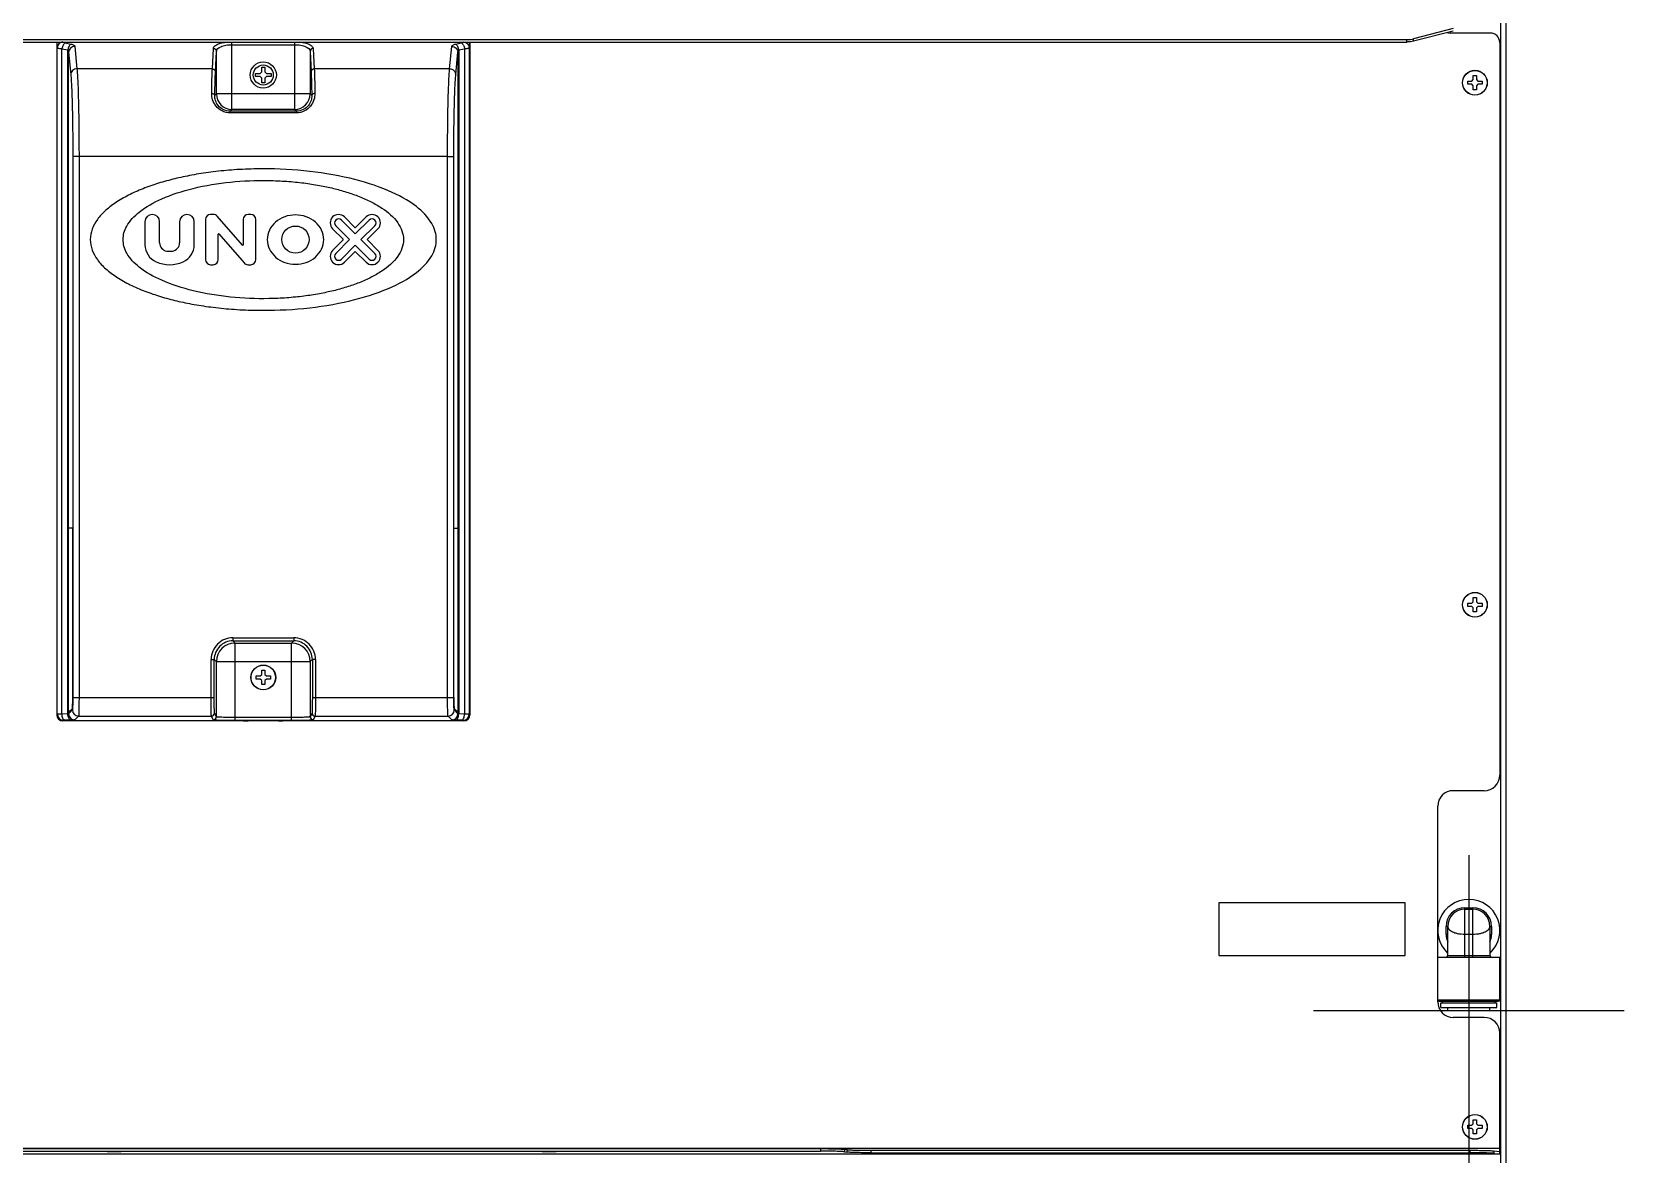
# Model space of a CAD drawing. Header units: millimetres. Extents: x -1686 to 4120, y -1850 to 2563.
# Drawn here: x 3607 to 4120, y 299 to 660 of the extents above; entities that cross this region are included whole.
import ezdxf

# ---------------------------------------------------------------- set-up
doc = ezdxf.new("R2010")
doc.units = ezdxf.units.MM
doc.header["$LTSCALE"] = 65.395
doc.layers.get('0').update_dxf_attribs({"linetype": 'CONTINUOUS'})
doc.layers.add('ASSI', color=7, linetype='CONTINUOUS')
doc.layers.add('GEOM', color=7, linetype='CONTINUOUS')

msp = doc.modelspace()

# ---------------------------------------------------------------- linework, layer by layer
at = {"linetype": 'Continuous'}
for p, q in [((3678.98, 645.63), (3678.98, 646.63)), ((3678.98, 646.63), (3680.48, 646.63)), ((3680.48, 646.63), (3680.98, 647.13)), ((3680.98, 647.13), (3680.98, 648.63)), ((3680.98, 648.63), (3681.98, 648.63)), ((3681.98, 648.63), (3681.98, 647.13)), ((3681.98, 647.13), (3682.48, 646.63)), ((3682.48, 646.63), (3683.98, 646.63)), ((3683.98, 646.63), (3683.98, 645.63)), ((4070.98, 645.93), (4071.98, 645.93)), ((4070.98, 644.63), (4070.98, 645.93)), ((4071.98, 645.93), (4071.98, 644.63)), ((3680.48, 645.63), (3678.98, 645.63)), ((3680.98, 645.13), (3680.48, 645.63)), ((3680.98, 643.63), (3680.98, 645.13)), ((3681.98, 643.63), (3680.98, 643.63)), ((3682.48, 645.63), (3681.98, 645.13)), ((3681.98, 645.13), (3681.98, 643.63)), ((3683.98, 645.63), (3682.48, 645.63)), ((4069.18, 644.13), (4070.48, 644.13)), ((4069.18, 643.13), (4069.18, 644.13)), ((4070.48, 643.13), (4069.18, 643.13)), ((4070.48, 644.13), (4070.98, 644.63)), ((4070.98, 642.63), (4070.48, 643.13)), ((4070.98, 641.33), (4070.98, 642.63)), ((4071.98, 641.33), (4070.98, 641.33)), ((4071.98, 644.63), (4072.48, 644.13)), ((4072.48, 643.13), (4071.98, 642.63)), ((4071.98, 642.63), (4071.98, 641.33)), ((4072.48, 644.13), (4073.78, 644.13)), ((4073.78, 643.13), (4072.48, 643.13)), ((4073.78, 644.13), (4073.78, 643.13)), ((4070.98, 477.83), (4071.98, 477.83)), ((4070.98, 476.53), (4070.98, 477.83)), ((4071.98, 477.83), (4071.98, 476.53)), ((4069.18, 476.03), (4070.48, 476.03)), ((4069.18, 475.03), (4069.18, 476.03)), ((4070.48, 475.03), (4069.18, 475.03)), ((4070.48, 476.03), (4070.98, 476.53)), ((4070.98, 474.53), (4070.48, 475.03)), ((4070.98, 473.23), (4070.98, 474.53)), ((4071.98, 473.23), (4070.98, 473.23)), ((4071.98, 476.53), (4072.48, 476.03)), ((4072.48, 475.03), (4071.98, 474.53)), ((4071.98, 474.53), (4071.98, 473.23)), ((4072.48, 476.03), (4073.78, 476.03)), ((4073.78, 475.03), (4072.48, 475.03)), ((4073.78, 476.03), (4073.78, 475.03)), ((3679.18, 451.63), (3679.18, 452.63)), ((3679.18, 452.63), (3680.48, 452.63)), ((3680.48, 451.63), (3679.18, 451.63)), ((3680.48, 452.63), (3680.98, 453.13)), ((3680.98, 451.13), (3680.48, 451.63)), ((3680.98, 453.13), (3680.98, 454.43)), ((3680.98, 454.43), (3681.98, 454.43)), ((3680.98, 449.83), (3680.98, 451.13)), ((3681.98, 454.43), (3681.98, 453.13)), ((3681.98, 453.13), (3682.48, 452.63)), ((3682.48, 451.63), (3681.98, 451.13)), ((3681.98, 451.13), (3681.98, 449.83)), ((3682.48, 452.63), (3683.78, 452.63)), ((3683.78, 451.63), (3682.48, 451.63)), ((3683.78, 452.63), (3683.78, 451.63)), ((3681.98, 449.83), (3680.98, 449.83)), ((4068.23, 377.98), (4070.83, 377.98)), ((4068.23, 362.03), (4068.23, 377.98)), ((4068.23, 377.48), (4070.83, 377.48)), ((4070.83, 362.03), (4070.83, 377.98)), ((4062.73, 371.98), (4062.23, 371.98)), ((4062.23, 369.38), (4062.23, 371.98)), ((4062.73, 369.38), (4062.23, 369.38)), ((4062.73, 362.53), (4062.73, 371.98)), ((4068.23, 369.48), (4070.83, 369.48)), ((4076.33, 371.98), (4076.83, 371.98)), ((4076.33, 371.98), (4076.33, 362.53)), ((4076.33, 369.38), (4076.83, 369.38)), ((4076.83, 371.98), (4076.83, 369.38)), ((4076.33, 362.53), (4062.73, 362.53)), ((4059.53, 348.38), (4079.53, 348.38)), ((4060.03, 347.88), (4079.03, 347.88)), ((4060.53, 347.38), (4078.53, 347.38)), ((4060.53, 345.88), (4060.53, 347.38)), ((4060.53, 345.88), (4078.53, 345.88)), ((4061.03, 347.38), (4061.03, 347.88)), ((4078.03, 347.38), (4078.03, 347.88)), ((4078.53, 345.88), (4078.53, 347.38)), ((4069.18, 307.93), (4070.48, 307.93)), ((4069.18, 306.93), (4069.18, 307.93)), ((4070.48, 307.93), (4070.98, 308.43)), ((4070.98, 309.73), (4071.98, 309.73)), ((4070.98, 308.43), (4070.98, 309.73)), ((4071.98, 309.73), (4071.98, 308.43)), ((4071.98, 308.43), (4072.48, 307.93)), ((4072.48, 307.93), (4073.78, 307.93)), ((4073.78, 307.93), (4073.78, 306.93)), ((4070.48, 306.93), (4069.18, 306.93)), ((4070.98, 306.43), (4070.48, 306.93)), ((4070.98, 305.13), (4070.98, 306.43)), ((4071.98, 305.13), (4070.98, 305.13)), ((4072.48, 306.93), (4071.98, 306.43)), ((4071.98, 306.43), (4071.98, 305.13)), ((4073.78, 306.93), (4072.48, 306.93))]:
    msp.add_line(p, q, dxfattribs=at)
at = {"color": 4}
for p, q in [((4069.53, 394.88), (4069.53, 294.88)), ((4019.53, 344.88), (4119.53, 344.88))]:
    msp.add_line(p, q, dxfattribs=at)
at = {"linetype": 'Continuous'}
for centre, radius, start, end in [((4068.23, 371.98), 6, 90, 180), ((4068.23, 371.98), 5.5, 90, 180), ((4070.83, 371.98), 6, 0, 90), ((4070.83, 371.98), 5.5, 0, 90), ((4068.23, 369.38), 6, 180, 203.4005), ((4070.83, 369.38), 6, 336.5994, 360), ((4062.23, 362.53), 0.5, 270, 360), ((4076.83, 362.53), 0.5, 180, 270), ((4060.03, 348.38), 0.5, 180, 270), ((4079.03, 348.38), 0.5, 270, 360)]:
    msp.add_arc(centre, radius, start, end, dxfattribs=at)
for points, knots in [([(4062.73, 371.98), (4062.73, 371.82), (4062.81, 371.48), (4063.12, 371.02), (4063.61, 370.59), (4064.28, 370.22), (4065.1, 369.9), (4066.06, 369.66), (4067.12, 369.51), (4067.86, 369.48), (4068.23, 369.48)], [0, 0, 0, 0, 0.073434, 0.156046, 0.254494, 0.371503, 0.507534, 0.660628, 0.826751, 1, 1, 1, 1]), ([(4070.83, 369.48), (4071.21, 369.48), (4071.94, 369.51), (4073, 369.66), (4073.96, 369.9), (4074.78, 370.22), (4075.45, 370.59), (4075.94, 371.02), (4076.26, 371.48), (4076.33, 371.82), (4076.33, 371.98)], [0, 0, 0, 0, 0.173249, 0.339372, 0.492466, 0.628497, 0.745506, 0.843954, 0.926567, 1, 1, 1, 1])]:
    msp.add_open_spline(points, degree=3, knots=knots, dxfattribs=at)
at = {"layer": 'ASSI', "linetype": 'Continuous'}
for p, q in [((4059.53, 362.03), (4079.53, 362.03)), ((4059.53, 348.38), (4059.53, 362.03)), ((4079.53, 348.38), (4079.53, 362.03)), ((4062.73, 344.88), (4062.73, 345.88)), ((4062.73, 344.88), (4076.33, 344.88)), ((4076.33, 344.88), (4076.33, 345.88))]:
    msp.add_line(p, q, dxfattribs=at)
for centre, radius in [((3681.48, 646.13), 4.2), ((3681.48, 646.13), 3.23), ((4071.48, 643.63), 4), ((4071.48, 643.63), 3.95), ((4071.48, 475.53), 4), ((4071.48, 475.53), 3.95), ((3681.48, 452.13), 4), ((3681.48, 452.13), 3.95), ((4071.48, 307.43), 4), ((4071.48, 307.43), 3.95)]:
    msp.add_circle(centre, radius, dxfattribs=at)
msp.add_arc((4069.53, 370.68), 10, 313.011, 226.989, dxfattribs=at)
for points in [[(3631.23, 299.49), (3631.23, 299.49), (3631.25, 299.5), (3631.28, 299.5), (3631.34, 299.51), (3631.41, 299.52), (3631.5, 299.52), (3631.62, 299.53), (3631.75, 299.54), (3631.95, 299.55), (3632.25, 299.55), (3632.63, 299.56), (3633.05, 299.56), (3633.48, 299.57), (3633.91, 299.56), (3634.33, 299.56), (3634.71, 299.55), (3635.01, 299.55), (3635.21, 299.54), (3635.35, 299.53), (3635.46, 299.52), (3635.55, 299.52), (3635.63, 299.51), (3635.68, 299.5), (3635.71, 299.5), (3635.73, 299.49), (3635.73, 299.49)], [(3635.73, 299.49), (3635.73, 299.48), (3635.71, 299.48), (3635.68, 299.47), (3635.63, 299.46), (3635.55, 299.46), (3635.46, 299.45), (3635.35, 299.44), (3635.21, 299.44), (3635.01, 299.43), (3634.71, 299.42), (3634.33, 299.41), (3633.91, 299.41), (3633.48, 299.41), (3633.05, 299.41), (3632.63, 299.41), (3632.25, 299.42), (3631.95, 299.43), (3631.75, 299.44), (3631.62, 299.44), (3631.5, 299.45), (3631.41, 299.46), (3631.34, 299.46), (3631.28, 299.47), (3631.25, 299.48), (3631.23, 299.48), (3631.23, 299.49)], [(3771.23, 299.49), (3771.23, 299.49), (3771.25, 299.5), (3771.28, 299.5), (3771.34, 299.51), (3771.41, 299.52), (3771.5, 299.52), (3771.62, 299.53), (3771.75, 299.54), (3771.95, 299.55), (3772.25, 299.55), (3772.63, 299.56), (3773.05, 299.56), (3773.48, 299.57), (3773.91, 299.56), (3774.33, 299.56), (3774.71, 299.55), (3775.01, 299.55), (3775.21, 299.54), (3775.35, 299.53), (3775.46, 299.52), (3775.55, 299.52), (3775.63, 299.51), (3775.68, 299.5), (3775.71, 299.5), (3775.73, 299.49), (3775.73, 299.49)], [(3775.73, 299.49), (3775.73, 299.48), (3775.71, 299.48), (3775.68, 299.47), (3775.63, 299.46), (3775.55, 299.46), (3775.46, 299.45), (3775.35, 299.44), (3775.21, 299.44), (3775.01, 299.43), (3774.71, 299.42), (3774.33, 299.41), (3773.91, 299.41), (3773.48, 299.41), (3773.05, 299.41), (3772.63, 299.41), (3772.25, 299.42), (3771.95, 299.43), (3771.75, 299.44), (3771.62, 299.44), (3771.5, 299.45), (3771.41, 299.46), (3771.34, 299.46), (3771.28, 299.47), (3771.25, 299.48), (3771.23, 299.48), (3771.23, 299.49)]]:
    msp.add_open_spline(points, degree=3, knots=[0, 0, 0, 0, 0.002947, 0.010326, 0.022336, 0.038907, 0.059895, 0.085106, 0.114301, 0.147202, 0.222828, 0.309089, 0.402677, 0.5, 0.597323, 0.690911, 0.777172, 0.852798, 0.885699, 0.914894, 0.940105, 0.961093, 0.977664, 0.989674, 0.997053, 1, 1, 1, 1], dxfattribs=at)
at = {"layer": 'GEOM', "linetype": 'Continuous'}
for p, q in [((4079.68, 672.93), (4079.68, -126.57)), ((4081.48, 663.67), (4081.48, -126.57)), ((3253.33, 657.52), (4049.63, 657.52)), ((3253.33, 656.75), (4049.63, 656.75)), ((3614.98, 656.75), (3614.98, 440.13)), ((3615.01, 656.75), (3615.18, 654.9)), ((3617.68, 656.48), (3619.57, 656.08)), ((3671.39, 635.05), (3671.39, 656.75)), ((3691.57, 656.75), (3691.57, 635.05)), ((3743.39, 656.08), (3745.28, 656.48)), ((3747.78, 654.9), (3747.95, 656.75)), ((3747.98, 656.75), (3747.98, 440.13)), ((4049.63, 656.75), (4049.63, 657.52)), ((4064.5, 661.05), (4051.76, 657.75)), ((4064.5, 660.27), (4051.76, 656.98)), ((4051.76, 656.98), (4051.76, 657.75)), ((4076.48, 659.63), (4063.51, 659.63)), ((4079.48, 656.63), (4079.48, 420.68)), ((3615.18, 440.33), (3615.18, 654.9)), ((3616.68, 440.36), (3616.68, 654.6)), ((3616.68, 654.6), (3618.57, 654.2)), ((3618.57, 440.4), (3618.57, 654.2)), ((3618.82, 653.45), (3619.52, 646.24)), ((3618.82, 500.2), (3618.82, 653.45)), ((3620.82, 655.33), (3621.51, 648.12)), ((3665.08, 648.12), (3665.4, 654.68)), ((3666.08, 647.18), (3666.39, 653.74)), ((3666.39, 640.04), (3666.39, 653.74)), ((3671.39, 655.88), (3691.57, 655.88)), ((3696.57, 653.74), (3696.88, 647.18)), ((3696.57, 653.74), (3696.57, 640.04)), ((3697.57, 654.68), (3697.88, 648.12)), ((3741.45, 648.12), (3742.14, 655.33)), ((3743.45, 646.24), (3744.14, 653.45)), ((3744.14, 653.45), (3744.14, 500.2)), ((3744.39, 654.2), (3746.28, 654.6)), ((3744.39, 654.2), (3744.39, 440.4)), ((3746.28, 654.6), (3746.28, 440.36)), ((3747.78, 654.9), (3747.78, 440.33)), ((3665.08, 648.12), (3621.51, 648.12)), ((3741.45, 648.12), (3697.88, 648.12)), ((3665.88, 639.53), (3666.39, 640.04)), ((3696.57, 640.04), (3666.39, 640.04)), ((3697.08, 639.53), (3696.57, 640.04)), ((3670.8, 634.46), (3671.39, 635.05)), ((3670.8, 633.92), (3670.8, 634.46)), ((3692.16, 634.46), (3670.8, 634.46)), ((3692.16, 633.92), (3670.8, 633.92)), ((3691.57, 635.05), (3671.39, 635.05)), ((3692.16, 634.46), (3691.57, 635.05)), ((3692.16, 633.92), (3692.16, 634.46)), ((3620.16, 619.93), (3620.16, 445.67)), ((3622.16, 619.93), (3620.16, 619.93)), ((3622.16, 619.93), (3622.16, 445.67)), ((3740.8, 619.93), (3622.16, 619.93)), ((3740.8, 445.67), (3740.8, 619.93)), ((3740.8, 619.93), (3742.8, 619.93)), ((3742.8, 445.67), (3742.8, 619.93)), ((3665.46, 601.21), (3664.52, 601.21)), ((3674.78, 591.32), (3666.67, 600.65)), ((3677.44, 601.21), (3676.64, 601.21)), ((3711, 597.03), (3707.61, 600.42)), ((3714.57, 600.42), (3711.19, 597.03)), ((3643.39, 598.85), (3643.39, 591.51)), ((3648.1, 592.09), (3648.1, 598.85)), ((3654.56, 598.85), (3654.56, 592.09)), ((3659.27, 591.51), (3659.27, 598.85)), ((3662.91, 599.59), (3662.91, 586.67)), ((3666.94, 586.67), (3666.94, 594.85)), ((3667.18, 594.94), (3675.29, 585.61)), ((3675.02, 599.59), (3675.02, 591.41)), ((3679.06, 586.67), (3679.06, 599.59)), ((3703.8, 596.61), (3707.19, 593.23)), ((3709.27, 593.13), (3704.8, 597.61)), ((3706.62, 599.42), (3711.09, 594.95)), ((3711.09, 594.95), (3715.57, 599.42)), ((3717.39, 597.61), (3712.91, 593.13)), ((3714.99, 593.23), (3718.38, 596.61)), ((3707.19, 593.04), (3703.8, 589.65)), ((3704.8, 588.66), (3709.27, 593.13)), ((3711.09, 591.31), (3706.62, 586.84)), ((3715.57, 586.84), (3711.09, 591.31)), ((3712.91, 593.13), (3717.39, 588.66)), ((3718.38, 589.65), (3714.99, 593.04)), ((3664.52, 585.05), (3665.33, 585.05)), ((3676.51, 585.05), (3677.44, 585.05)), ((3707.61, 585.84), (3711, 589.23)), ((3711.19, 589.23), (3714.57, 585.84)), ((3618.82, 440.98), (3618.82, 500.2)), ((3620.14, 500.2), (3618.82, 500.2)), ((3620.14, 445.67), (3620.14, 500.2)), ((3742.82, 445.67), (3742.82, 500.2)), ((3742.82, 500.2), (3744.14, 500.2)), ((3744.14, 500.2), (3744.14, 440.98)), ((3671.69, 464.92), (3671.69, 463.92)), ((3671.69, 464.92), (3691.27, 464.92)), ((3671.69, 463.92), (3691.27, 463.92)), ((3671.69, 463.92), (3672.38, 463.23)), ((3672.38, 438.24), (3672.38, 463.23)), ((3672.38, 463.23), (3690.58, 463.23)), ((3691.27, 463.92), (3690.58, 463.23)), ((3690.58, 438.24), (3690.58, 463.23)), ((3691.27, 464.92), (3691.27, 463.92)), ((3664.7, 445.67), (3664.7, 457.92)), ((3664.7, 457.92), (3665.69, 457.92)), ((3665.69, 445.67), (3665.69, 457.92)), ((3665.69, 457.92), (3666.38, 457.23)), ((3666.38, 439.48), (3666.38, 457.23)), ((3666.38, 457.23), (3696.58, 457.23)), ((3697.27, 457.92), (3696.58, 457.23)), ((3696.58, 457.23), (3696.58, 439.48)), ((3697.27, 457.92), (3697.27, 445.67)), ((3698.27, 457.92), (3697.27, 457.92)), ((3698.27, 457.92), (3698.27, 445.67)), ((3618.82, 440.98), (3620.02, 442.17)), ((3620.02, 441.67), (3618.82, 440.47)), ((3618.82, 440.47), (3618.82, 440.98)), ((3620.16, 445.67), (3665.69, 445.67)), ((3697.27, 445.67), (3742.8, 445.67)), ((3744.14, 440.98), (3742.94, 442.17)), ((3744.14, 440.47), (3742.94, 441.67)), ((3744.14, 440.98), (3744.14, 440.47)), ((3615.18, 440.33), (3614.98, 440.13)), ((3618.57, 440.4), (3616.68, 440.36)), ((3617.18, 438.33), (3616.98, 438.13)), ((3675.15, 438.13), (3616.98, 438.13)), ((3619.57, 438.4), (3617.68, 438.36)), ((3622.02, 439.67), (3620.82, 438.47)), ((3622.02, 439.67), (3664.78, 439.67)), ((3665.38, 438.48), (3664.78, 439.67)), ((3666.38, 439.48), (3665.78, 440.67)), ((3690.58, 439.24), (3672.38, 439.24)), ((3690.58, 438.24), (3672.38, 438.24)), ((3684.98, 438.2), (3677.98, 438.2)), ((3745.98, 438.13), (3687.81, 438.13)), ((3697.18, 440.67), (3696.58, 439.48)), ((3698.18, 439.67), (3697.58, 438.48)), ((3698.18, 439.67), (3740.94, 439.67)), ((3742.14, 438.47), (3740.94, 439.67)), ((3745.28, 438.36), (3743.39, 438.4)), ((3746.28, 440.36), (3744.39, 440.4)), ((3745.98, 438.13), (3745.78, 438.33)), ((3747.98, 440.13), (3747.78, 440.33)), ((4074.48, 415.68), (4064.53, 415.68)), ((4059.53, 362.03), (4059.53, 410.68)), ((4049.01, 379.57), (3989.01, 379.57)), ((3989.01, 379.57), (3989.01, 362.57)), ((4049.01, 362.57), (4049.01, 379.57)), ((3989.01, 362.57), (4049.01, 362.57)), ((4059.53, 347.68), (4059.53, 348.38)), ((4074.48, 342.68), (4064.53, 342.68)), ((4079.48, 298.64), (4079.48, 337.68)), ((4079.48, 300.43), (3223.48, 300.43)), ((4079.48, 298.64), (3223.48, 298.64)), ((3233.32, 300.42), (3860.8, 300.42)), ((3233.32, 299.62), (3860.8, 299.62)), ((3860.8, 300.42), (3860.8, 299.62)), ((3868.53, 300.21), (3869.41, 300.1)), ((3868.53, 300.21), (3868.53, 299.41)), ((3868.53, 299.41), (3869.41, 299.3)), ((3869.41, 299.3), (3869.41, 300.1)), ((3877.14, 299.89), (4069.86, 299.89)), ((3877.14, 299.09), (3877.14, 299.89)), ((3877.14, 299.09), (4069.86, 299.09)), ((4069.86, 299.89), (4069.86, 299.09)), ((4077.59, 299.68), (4079.48, 299.44)), ((4077.59, 299.68), (4077.59, 298.88)), ((4077.59, 298.88), (4079.48, 298.64))]:
    msp.add_line(p, q, dxfattribs=at)
msp.add_circle((3691.84, 593.13), 4.37, dxfattribs=at)
for centre, radius, start, end in [((4063.51, 662.63), 3, 252.0604, 270), ((4076.48, 656.63), 3, 0, 90), ((3671.4, 640.05), 5, 180.021, 269.979), ((3691.57, 640.05), 5, 270.021, 359.979), ((3645.74, 598.85), 2.36, 0, 180), ((3656.92, 598.85), 2.36, 0, 180), ((3664.52, 599.59), 1.62, 90, 180), ((3665.46, 599.59), 1.62, 41, 90), ((3676.64, 599.59), 1.62, 90, 180), ((3677.44, 599.59), 1.62, 0, 90), ((3705.71, 598.51), 2.69, 45, 225), ((3705.71, 598.51), 1.29, 45, 225), ((3716.48, 598.51), 2.69, 315, 135), ((3716.48, 598.51), 1.29, 315, 135), ((3667.08, 594.85), 0.135, 41, 180), ((3711.09, 597.13), 0.135, 225, 315), ((3649.45, 591.51), 6.06, 180, 246.4218), ((3650.79, 592.09), 2.69, 180, 262.3377), ((3651.87, 592.09), 2.69, 277.6623, 360), ((3653.22, 591.51), 6.06, 293.5782, 360), ((3674.89, 591.41), 0.135, 221, 360), ((3705.71, 587.75), 2.69, 135, 315), ((3707.09, 593.13), 0.135, 315, 45), ((3716.48, 587.75), 2.69, 225, 45), ((3715.09, 593.13), 0.135, 135, 225), ((3651.33, 595.82), 10.77, 246.4218, 293.5782), ((3651.33, 596.1), 6.73, 262.3377, 277.6623), ((3664.52, 586.67), 1.62, 180, 270), ((3665.33, 586.67), 1.62, 270, 360), ((3676.51, 586.67), 1.62, 221, 270), ((3677.44, 586.67), 1.62, 270, 360), ((3705.71, 587.75), 1.29, 135, 315), ((3711.09, 589.13), 0.135, 45, 135), ((3716.48, 587.75), 1.29, 225, 45), ((3671.69, 457.92), 7, 89.997, 180.0029), ((3671.69, 457.92), 6, 89.9929, 180.0071), ((3672.38, 457.23), 6, 90.021, 179.979), ((3690.58, 457.23), 6, 0.021, 89.979), ((3691.27, 457.92), 7, 359.997, 90.0029), ((3691.27, 457.92), 6, 359.9929, 90.0071), ((3622.03, 441.68), 2, 180.0826, 269.9174), ((3740.94, 441.68), 2, 270.0826, 359.9174), ((3617.19, 440.34), 2, 180.0826, 269.9174), ((3620.83, 440.48), 2, 180.0826, 269.9174), ((3664.78, 440.67), 1, 270.029, 359.9448), ((3665.38, 439.48), 1, 270.029, 359.9448), ((3697.58, 439.48), 1, 180.0552, 269.971), ((3698.18, 440.67), 1, 180.0552, 269.971), ((3742.14, 440.48), 2, 270.0838, 359.9162), ((3745.78, 440.34), 2, 270.0838, 359.9162), ((4074.48, 420.68), 5, 270, 360), ((4064.53, 410.68), 5, 90, 180), ((4064.53, 347.68), 5, 180, 270), ((4074.48, 337.68), 5, 0, 90)]:
    msp.add_arc(centre, radius, start, end, dxfattribs=at)
for centre, major_axis, ratio, start_param, end_param in [((3620.02, 445.67), (0, 3.5), 0.034921, -3.106686, -1.570796), ((3742.94, 445.67), (0, 3.5), 0.034921, -4.712389, -3.176499), ((3616.98, 440.13), (1.42, 1.42), 0.998783, -3.926382, -2.356803), ((3675.15, 438.18), (1.5, 0), 0.034921, -1.570796, -0.339837), ((3677.98, 438.15), (1.5, 0), 0.034921, 1.570796, 2.801756), ((3684.98, 438.15), (1.5, 0), 0.034921, 0.339837, 1.570796), ((3687.81, 438.18), (1.5, 0), 0.034921, -2.801756, -1.570796), ((3745.98, 440.13), (-1.42, 1.42), 0.998783, -3.926382, -2.356803)]:
    msp.add_ellipse(centre, major_axis=major_axis, ratio=ratio, start_param=start_param, end_param=end_param, dxfattribs=at)
for points, knots in [([(3617, 656.77), (3616.76, 656.75), (3616.28, 656.62), (3615.69, 656.2), (3615.29, 655.6), (3615.19, 655.13), (3615.18, 654.9)], [0, 0, 0, 0, 0.256933, 0.509807, 0.757237, 1, 1, 1, 1]), ([(3617.68, 656.48), (3617.56, 656.41), (3617.32, 656.19), (3616.92, 655.58), (3616.75, 655.01), (3616.68, 654.6)], [0, 0, 0, 0, 0.196118, 0.43735, 1, 1, 1, 1]), ([(3617.19, 656.75), (3617.22, 656.68), (3617.39, 656.56), (3617.57, 656.51), (3617.68, 656.48)], [0, 0, 0, 0, 0.38315, 1, 1, 1, 1]), ([(3619.57, 656.08), (3619.45, 656.01), (3619.21, 655.8), (3618.81, 655.18), (3618.64, 654.61), (3618.57, 654.2)], [0, 0, 0, 0, 0.196118, 0.43735, 1, 1, 1, 1]), ([(3619.57, 656.08), (3619.75, 656.05), (3620.06, 655.96), (3620.51, 655.77), (3620.81, 655.51), (3620.82, 655.33)], [0, 0, 0, 0, 0.350354, 0.634118, 1, 1, 1, 1]), ([(3665.4, 654.68), (3665.4, 654.8), (3665.47, 655.05), (3665.74, 655.39), (3666.14, 655.71), (3666.91, 656.13), (3668.19, 656.53), (3669.3, 656.7), (3669.92, 656.76)], [0, 0, 0, 0, 0.068042, 0.147076, 0.243033, 0.358528, 0.647546, 1, 1, 1, 1]), ([(3693.04, 656.76), (3693.66, 656.7), (3694.77, 656.53), (3696.05, 656.13), (3696.82, 655.71), (3697.22, 655.39), (3697.49, 655.05), (3697.56, 654.8), (3697.57, 654.68)], [0, 0, 0, 0, 0.352454, 0.641474, 0.756968, 0.852926, 0.931959, 1, 1, 1, 1]), ([(3742.14, 655.33), (3742.16, 655.51), (3742.45, 655.77), (3742.9, 655.96), (3743.21, 656.05), (3743.39, 656.08)], [0, 0, 0, 0, 0.365881, 0.649644, 1, 1, 1, 1]), ([(3743.39, 656.08), (3743.51, 656.01), (3743.75, 655.8), (3744.15, 655.18), (3744.32, 654.61), (3744.39, 654.2)], [0, 0, 0, 0, 0.196118, 0.43735, 1, 1, 1, 1]), ([(3745.28, 656.48), (3745.39, 656.51), (3745.57, 656.56), (3745.74, 656.68), (3745.77, 656.75)], [0, 0, 0, 0, 0.61685, 1, 1, 1, 1]), ([(3745.28, 656.48), (3745.4, 656.41), (3745.64, 656.19), (3746.04, 655.58), (3746.22, 655.01), (3746.28, 654.6)], [0, 0, 0, 0, 0.196117, 0.437349, 1, 1, 1, 1]), ([(3745.96, 656.77), (3746.2, 656.75), (3746.68, 656.62), (3747.27, 656.2), (3747.68, 655.6), (3747.77, 655.13), (3747.78, 654.9)], [0, 0, 0, 0, 0.256933, 0.509807, 0.757237, 1, 1, 1, 1]), ([(4049.63, 657.52), (4050.02, 657.52), (4050.73, 657.56), (4051.44, 657.67), (4051.76, 657.75)], [0, 0, 0, 0, 0.537864, 1, 1, 1, 1]), ([(4051.76, 656.98), (4051.44, 656.89), (4050.73, 656.78), (4050.02, 656.75), (4049.63, 656.75)], [0, 0, 0, 0, 0.462136, 1, 1, 1, 1]), ([(3615.18, 654.9), (3615.19, 654.89), (3615.23, 654.85), (3615.37, 654.78), (3615.66, 654.71), (3616.12, 654.65), (3616.48, 654.62), (3616.68, 654.6)], [0, 0, 0, 0, 0.03796, 0.099472, 0.303002, 0.608798, 1, 1, 1, 1]), ([(3618.57, 654.2), (3618.67, 654.11), (3618.78, 653.85), (3618.82, 653.58), (3618.82, 653.45)], [0, 0, 0, 0, 0.504723, 1, 1, 1, 1]), ([(3620.82, 655.33), (3620.56, 655.32), (3620.05, 655.22), (3619.39, 654.81), (3618.94, 654.19), (3618.83, 653.69), (3618.82, 653.45)], [0, 0, 0, 0, 0.256601, 0.509932, 0.757474, 1, 1, 1, 1]), ([(3665.4, 654.68), (3665.65, 654.68), (3666.16, 654.49), (3666.39, 653.98), (3666.39, 653.74)], [0, 0, 0, 0, 0.510881, 1, 1, 1, 1]), ([(3666.39, 653.74), (3666.42, 654.42), (3667.44, 655.12), (3668.58, 655.52), (3669.78, 655.81), (3670.74, 655.88), (3671.39, 655.88)], [0, 0, 0, 0, 0.359428, 0.498463, 0.654728, 1, 1, 1, 1]), ([(3691.57, 655.88), (3692.23, 655.88), (3693.18, 655.81), (3694.38, 655.52), (3695.52, 655.12), (3696.54, 654.42), (3696.57, 653.74)], [0, 0, 0, 0, 0.345272, 0.501537, 0.640572, 1, 1, 1, 1]), ([(3697.57, 654.68), (3697.31, 654.68), (3696.8, 654.49), (3696.57, 653.98), (3696.57, 653.74)], [0, 0, 0, 0, 0.510881, 1, 1, 1, 1]), ([(3742.14, 655.33), (3742.4, 655.32), (3742.91, 655.22), (3743.57, 654.81), (3744.02, 654.19), (3744.13, 653.69), (3744.14, 653.45)], [0, 0, 0, 0, 0.256601, 0.509932, 0.757474, 1, 1, 1, 1]), ([(3744.14, 653.45), (3744.14, 653.58), (3744.18, 653.85), (3744.29, 654.11), (3744.39, 654.2)], [0, 0, 0, 0, 0.495278, 1, 1, 1, 1]), ([(3746.28, 654.6), (3746.48, 654.62), (3746.84, 654.65), (3747.3, 654.71), (3747.59, 654.78), (3747.73, 654.85), (3747.77, 654.89), (3747.78, 654.9)], [0, 0, 0, 0, 0.391202, 0.696998, 0.900528, 0.96204, 1, 1, 1, 1]), ([(3621.51, 648.12), (3621.26, 648.11), (3620.74, 648.01), (3620.08, 647.6), (3619.63, 646.98), (3619.52, 646.48), (3619.52, 646.24)], [0, 0, 0, 0, 0.256601, 0.509932, 0.757474, 1, 1, 1, 1]), ([(3619.52, 646.24), (3619.57, 645.65), (3619.67, 644.29), (3619.85, 640.87), (3620.01, 635.49), (3620.13, 628.09), (3620.16, 622.73), (3620.16, 619.93)], [0, 0, 0, 0, 0.06714, 0.155917, 0.389793, 0.680118, 1, 1, 1, 1]), ([(3621.51, 648.12), (3621.57, 647.49), (3621.67, 646.03), (3621.85, 642.37), (3622.01, 636.6), (3622.13, 628.67), (3622.16, 622.93), (3622.16, 619.93)], [0, 0, 0, 0, 0.06712, 0.155887, 0.389766, 0.680103, 1, 1, 1, 1]), ([(3664.88, 640.21), (3664.9, 641.76), (3664.95, 644.4), (3665.03, 647.04), (3665.08, 648.12)], [0, 0, 0, 0, 0.590101, 1, 1, 1, 1]), ([(3665.08, 648.12), (3665.33, 648.12), (3665.85, 647.93), (3666.08, 647.42), (3666.08, 647.18)], [0, 0, 0, 0, 0.510881, 1, 1, 1, 1]), ([(3665.88, 639.53), (3665.9, 641.03), (3665.95, 643.58), (3666.03, 646.13), (3666.08, 647.18)], [0, 0, 0, 0, 0.590097, 1, 1, 1, 1]), ([(3697.88, 648.12), (3697.63, 648.12), (3697.11, 647.93), (3696.88, 647.42), (3696.88, 647.18)], [0, 0, 0, 0, 0.510881, 1, 1, 1, 1]), ([(3696.88, 647.18), (3696.93, 646.13), (3697.01, 643.58), (3697.06, 641.03), (3697.08, 639.53)], [0, 0, 0, 0, 0.409903, 1, 1, 1, 1]), ([(3697.88, 648.12), (3697.93, 647.04), (3698.01, 644.4), (3698.06, 641.76), (3698.08, 640.21)], [0, 0, 0, 0, 0.4099, 1, 1, 1, 1]), ([(3740.8, 619.93), (3740.8, 622.93), (3740.83, 628.67), (3740.95, 636.6), (3741.12, 642.37), (3741.29, 646.03), (3741.39, 647.49), (3741.45, 648.12)], [0, 0, 0, 0, 0.319897, 0.610234, 0.844113, 0.93288, 1, 1, 1, 1]), ([(3741.45, 648.12), (3741.7, 648.11), (3742.22, 648.01), (3742.88, 647.6), (3743.33, 646.98), (3743.44, 646.48), (3743.45, 646.24)], [0, 0, 0, 0, 0.256601, 0.509932, 0.757474, 1, 1, 1, 1]), ([(3742.8, 619.93), (3742.8, 622.73), (3742.83, 628.09), (3742.95, 635.49), (3743.11, 640.87), (3743.29, 644.29), (3743.39, 645.65), (3743.45, 646.24)], [0, 0, 0, 0, 0.319882, 0.610207, 0.844083, 0.93286, 1, 1, 1, 1]), ([(3670.8, 633.92), (3669.92, 633.92), (3668.16, 634.34), (3666.18, 635.97), (3665.08, 638.04), (3664.87, 639.51), (3664.88, 640.21)], [0, 0, 0, 0, 0.278759, 0.542307, 0.782411, 1, 1, 1, 1]), ([(3664.88, 640.21), (3665.01, 640.2), (3665.26, 640.17), (3665.58, 640.03), (3665.81, 639.81), (3665.88, 639.62), (3665.88, 639.53)], [0, 0, 0, 0, 0.291577, 0.5613, 0.795618, 1, 1, 1, 1]), ([(3670.8, 634.46), (3670.05, 634.46), (3668.58, 634.8), (3666.92, 636.14), (3666.03, 637.82), (3665.87, 638.99), (3665.88, 639.53)], [0, 0, 0, 0, 0.28907, 0.556152, 0.791687, 1, 1, 1, 1]), ([(3698.08, 640.21), (3698.09, 639.51), (3697.88, 638.04), (3696.78, 635.97), (3694.8, 634.34), (3693.04, 633.92), (3692.16, 633.92)], [0, 0, 0, 0, 0.217578, 0.457664, 0.72121, 1, 1, 1, 1]), ([(3697.08, 639.53), (3697.09, 638.99), (3696.93, 637.82), (3696.04, 636.14), (3694.38, 634.8), (3692.91, 634.46), (3692.16, 634.46)], [0, 0, 0, 0, 0.208302, 0.443822, 0.710899, 1, 1, 1, 1]), ([(3698.08, 640.21), (3697.95, 640.2), (3697.71, 640.17), (3697.38, 640.03), (3697.15, 639.81), (3697.08, 639.62), (3697.08, 639.53)], [0, 0, 0, 0, 0.291578, 0.561302, 0.795619, 1, 1, 1, 1]), ([(3737.17, 593.13), (3737.17, 593.99), (3736.91, 595.81), (3735.19, 599.76), (3730.2, 604.72), (3721.08, 609.55), (3708.8, 613.33), (3694.49, 615.58), (3682, 616.07), (3672.26, 615.66), (3665.53, 615.02), (3660.27, 614.23), (3656.37, 613.48), (3653.66, 612.88), (3651.02, 612.22), (3647.58, 611.24), (3643.4, 609.83), (3638.67, 607.8), (3634.42, 605.44), (3630.81, 602.74), (3627.28, 599.04), (3625.79, 595.41), (3625.79, 593.13)], [0, 0, 0, 0, 0.019941, 0.042354, 0.099604, 0.179479, 0.281703, 0.398223, 0.516716, 0.573001, 0.625808, 0.674436, 0.697057, 0.718516, 0.739445, 0.760411, 0.802011, 0.842362, 0.880468, 0.915456, 0.946829, 1, 1, 1, 1]), ([(3636.36, 593.13), (3636.36, 593.85), (3636.56, 595.36), (3637.95, 598.65), (3641.98, 602.79), (3649.37, 606.84), (3659.33, 610), (3670.93, 611.89), (3681.06, 612.3), (3688.95, 611.96), (3694.41, 611.42), (3698.66, 610.76), (3701.82, 610.13), (3704.03, 609.63), (3706.16, 609.08), (3708.95, 608.26), (3712.34, 607.08), (3716.17, 605.38), (3720.56, 602.85), (3724.92, 599.24), (3726.6, 595.02), (3726.6, 593.13)], [0, 0, 0, 0, 0.020426, 0.043294, 0.101168, 0.181166, 0.283064, 0.398962, 0.516733, 0.572675, 0.625172, 0.673535, 0.696042, 0.717401, 0.73824, 0.759127, 0.800607, 0.840911, 0.879072, 0.945685, 1, 1, 1, 1]), ([(3700.93, 593.13), (3700.93, 594.17), (3700.43, 596.32), (3698.37, 598.95), (3695.35, 600.68), (3691.84, 601.27), (3688.34, 600.68), (3685.32, 598.95), (3683.26, 596.32), (3682.76, 594.17), (3682.76, 593.13)], [0, 0, 0, 0, 0.117152, 0.239047, 0.367351, 0.5, 0.632649, 0.760953, 0.882848, 1, 1, 1, 1]), ([(3625.79, 593.13), (3625.79, 590.85), (3627.28, 587.23), (3630.81, 583.52), (3634.42, 580.83), (3638.67, 578.47), (3643.4, 576.43), (3647.58, 575.02), (3651.02, 574.04), (3653.66, 573.38), (3656.37, 572.78), (3660.27, 572.03), (3665.53, 571.25), (3672.26, 570.6), (3682, 570.19), (3694.49, 570.69), (3708.8, 572.94), (3721.08, 576.71), (3730.2, 581.54), (3735.19, 586.5), (3736.91, 590.46), (3737.17, 592.27), (3737.17, 593.13)], [0, 0, 0, 0, 0.053171, 0.084544, 0.119532, 0.157638, 0.197989, 0.239589, 0.260555, 0.281484, 0.302943, 0.325564, 0.374192, 0.426999, 0.483284, 0.601777, 0.718297, 0.820521, 0.900396, 0.957646, 0.980059, 1, 1, 1, 1]), ([(3726.6, 593.13), (3726.6, 591.24), (3724.92, 587.02), (3720.56, 583.41), (3716.17, 580.88), (3712.34, 579.18), (3708.95, 578), (3706.16, 577.18), (3704.03, 576.63), (3701.82, 576.13), (3698.66, 575.5), (3694.41, 574.84), (3688.95, 574.31), (3681.06, 573.96), (3670.93, 574.38), (3659.33, 576.26), (3649.37, 579.42), (3641.98, 583.47), (3637.95, 587.61), (3636.56, 590.9), (3636.36, 592.42), (3636.36, 593.13)], [0, 0, 0, 0, 0.054315, 0.120928, 0.159089, 0.199393, 0.240873, 0.26176, 0.282599, 0.303958, 0.326465, 0.374828, 0.427325, 0.483267, 0.601038, 0.716936, 0.818834, 0.898832, 0.956706, 0.979574, 1, 1, 1, 1]), ([(3682.76, 593.13), (3682.76, 592.09), (3683.26, 589.95), (3685.32, 587.31), (3688.34, 585.59), (3691.84, 584.99), (3695.35, 585.59), (3698.37, 587.31), (3700.43, 589.95), (3700.93, 592.09), (3700.93, 593.13)], [0, 0, 0, 0, 0.117152, 0.239047, 0.367351, 0.5, 0.632649, 0.760953, 0.882848, 1, 1, 1, 1]), ([(3620.16, 445.67), (3620.16, 445.17), (3620.15, 444.44), (3620.14, 443.52), (3620.12, 442.93), (3620.1, 442.43), (3620.08, 442.1), (3620.07, 441.89), (3620.05, 441.78), (3620.04, 441.72), (3620.03, 441.68), (3620.02, 441.67)], [0, 0, 0, 0, 0.374306, 0.544185, 0.694097, 0.818527, 0.912964, 0.947829, 0.974033, 0.991386, 1, 1, 1, 1]), ([(3622.16, 445.67), (3622.16, 445.29), (3622.16, 444.54), (3622.15, 443.45), (3622.14, 442.44), (3622.12, 441.55), (3622.1, 440.82), (3622.08, 440.31), (3622.06, 440), (3622.05, 439.84), (3622.04, 439.74), (3622.03, 439.69), (3622.02, 439.67)], [0, 0, 0, 0, 0.190787, 0.374604, 0.544615, 0.694636, 0.819142, 0.913587, 0.948414, 0.974541, 0.991745, 1, 1, 1, 1]), ([(3664.78, 439.67), (3664.77, 439.69), (3664.77, 439.74), (3664.76, 439.84), (3664.75, 440), (3664.74, 440.31), (3664.73, 440.82), (3664.72, 441.55), (3664.71, 442.44), (3664.7, 443.83), (3664.7, 444.92), (3664.7, 445.67)], [0, 0, 0, 0, 0.008075, 0.025204, 0.051293, 0.086102, 0.180552, 0.305095, 0.455173, 0.625251, 1, 1, 1, 1]), ([(3665.78, 440.67), (3665.77, 440.69), (3665.77, 440.73), (3665.76, 440.81), (3665.75, 440.94), (3665.74, 441.2), (3665.73, 441.63), (3665.72, 442.24), (3665.71, 442.98), (3665.7, 444.14), (3665.69, 445.05), (3665.69, 445.67)], [0, 0, 0, 0, 0.008129, 0.025274, 0.051373, 0.08619, 0.180639, 0.305171, 0.455235, 0.625296, 1, 1, 1, 1]), ([(3697.27, 445.67), (3697.27, 445.05), (3697.26, 444.14), (3697.25, 442.98), (3697.24, 442.24), (3697.23, 441.63), (3697.22, 441.2), (3697.21, 440.94), (3697.2, 440.81), (3697.19, 440.73), (3697.19, 440.69), (3697.18, 440.67)], [0, 0, 0, 0, 0.374704, 0.544765, 0.694829, 0.819361, 0.91381, 0.948627, 0.974726, 0.991871, 1, 1, 1, 1]), ([(3698.27, 445.67), (3698.27, 444.92), (3698.26, 443.83), (3698.25, 442.44), (3698.24, 441.55), (3698.23, 440.82), (3698.22, 440.31), (3698.21, 440), (3698.2, 439.84), (3698.19, 439.74), (3698.19, 439.69), (3698.18, 439.67)], [0, 0, 0, 0, 0.374749, 0.544827, 0.694905, 0.819448, 0.913898, 0.948707, 0.974796, 0.991925, 1, 1, 1, 1]), ([(3740.94, 439.67), (3740.93, 439.69), (3740.92, 439.74), (3740.91, 439.84), (3740.9, 440), (3740.88, 440.31), (3740.86, 440.82), (3740.84, 441.55), (3740.82, 442.44), (3740.81, 443.45), (3740.8, 444.54), (3740.8, 445.29), (3740.8, 445.67)], [0, 0, 0, 0, 0.008255, 0.025459, 0.051586, 0.086413, 0.180858, 0.305364, 0.455385, 0.625396, 0.809213, 1, 1, 1, 1]), ([(3742.94, 441.67), (3742.93, 441.68), (3742.92, 441.72), (3742.91, 441.78), (3742.9, 441.89), (3742.88, 442.1), (3742.86, 442.43), (3742.84, 442.93), (3742.82, 443.52), (3742.81, 444.44), (3742.8, 445.17), (3742.8, 445.67)], [0, 0, 0, 0, 0.008614, 0.025967, 0.052171, 0.087036, 0.181473, 0.305903, 0.455815, 0.625694, 1, 1, 1, 1]), ([(3616.68, 440.36), (3616.48, 440.36), (3616.12, 440.36), (3615.71, 440.35), (3615.45, 440.35), (3615.32, 440.34), (3615.24, 440.34), (3615.2, 440.34), (3615.18, 440.33)], [0, 0, 0, 0, 0.402184, 0.714999, 0.83138, 0.918546, 0.975005, 1, 1, 1, 1]), ([(3617.68, 438.36), (3617.38, 438.38), (3616.96, 438.9), (3616.74, 439.63), (3616.69, 440.11), (3616.68, 440.36)], [0, 0, 0, 0, 0.391826, 0.679253, 1, 1, 1, 1]), ([(3617.68, 438.36), (3617.62, 438.36), (3617.5, 438.36), (3617.34, 438.36), (3617.25, 438.34), (3617.19, 438.34), (3617.18, 438.33)], [0, 0, 0, 0, 0.401342, 0.713592, 0.917181, 1, 1, 1, 1]), ([(3618.82, 440.47), (3618.82, 440.45), (3618.71, 440.42), (3618.63, 440.41), (3618.57, 440.4)], [0, 0, 0, 0, 0.311462, 1, 1, 1, 1]), ([(3619.57, 438.4), (3619.27, 438.42), (3618.85, 438.94), (3618.63, 439.66), (3618.58, 440.15), (3618.57, 440.4)], [0, 0, 0, 0, 0.391826, 0.679253, 1, 1, 1, 1]), ([(3620.82, 438.47), (3620.82, 438.47), (3620.78, 438.46), (3620.71, 438.45), (3620.6, 438.44), (3620.39, 438.43), (3620.04, 438.41), (3619.74, 438.4), (3619.57, 438.4)], [0, 0, 0, 0, 0.026261, 0.083144, 0.170394, 0.286654, 0.598824, 1, 1, 1, 1]), ([(3672.38, 438.24), (3671.93, 438.24), (3671.04, 438.24), (3669.76, 438.25), (3668.57, 438.27), (3667.53, 438.3), (3666.77, 438.33), (3666.26, 438.36), (3665.96, 438.38), (3665.73, 438.4), (3665.55, 438.42), (3665.45, 438.45), (3665.39, 438.46), (3665.38, 438.48)], [0, 0, 0, 0, 0.192641, 0.378084, 0.549277, 0.699857, 0.824159, 0.874974, 0.917577, 0.951587, 0.97671, 0.992772, 1, 1, 1, 1]), ([(3672.38, 439.24), (3671.99, 439.24), (3671.23, 439.24), (3670.13, 439.25), (3669.12, 439.27), (3668.22, 439.3), (3667.57, 439.33), (3667.14, 439.36), (3666.88, 439.38), (3666.68, 439.4), (3666.53, 439.42), (3666.44, 439.45), (3666.38, 439.46), (3666.38, 439.48)], [0, 0, 0, 0, 0.192534, 0.377872, 0.548963, 0.699457, 0.823706, 0.874512, 0.917118, 0.951149, 0.976326, 0.992501, 1, 1, 1, 1]), ([(3696.58, 439.48), (3696.58, 439.46), (3696.52, 439.45), (3696.44, 439.42), (3696.28, 439.4), (3696.08, 439.38), (3695.83, 439.36), (3695.39, 439.33), (3694.74, 439.3), (3693.84, 439.27), (3692.83, 439.25), (3691.73, 439.24), (3690.97, 439.24), (3690.58, 439.24)], [0, 0, 0, 0, 0.007499, 0.023674, 0.048851, 0.082882, 0.125488, 0.176294, 0.300543, 0.451037, 0.622128, 0.807466, 1, 1, 1, 1]), ([(3697.58, 438.48), (3697.58, 438.46), (3697.51, 438.45), (3697.41, 438.42), (3697.23, 438.4), (3697, 438.38), (3696.7, 438.36), (3696.19, 438.33), (3695.43, 438.3), (3694.39, 438.27), (3693.2, 438.25), (3691.92, 438.24), (3691.03, 438.24), (3690.58, 438.24)], [0, 0, 0, 0, 0.007228, 0.02329, 0.048413, 0.082423, 0.125026, 0.175841, 0.300143, 0.450723, 0.621916, 0.807359, 1, 1, 1, 1]), ([(3743.39, 438.4), (3743.22, 438.4), (3742.92, 438.41), (3742.58, 438.43), (3742.36, 438.44), (3742.25, 438.45), (3742.18, 438.46), (3742.15, 438.47), (3742.14, 438.47)], [0, 0, 0, 0, 0.401177, 0.713346, 0.829608, 0.916861, 0.973741, 1, 1, 1, 1]), ([(3743.39, 438.4), (3743.69, 438.42), (3744.11, 438.94), (3744.33, 439.66), (3744.38, 440.15), (3744.39, 440.4)], [0, 0, 0, 0, 0.391826, 0.679253, 1, 1, 1, 1]), ([(3744.39, 440.4), (3744.33, 440.41), (3744.25, 440.42), (3744.14, 440.45), (3744.14, 440.47)], [0, 0, 0, 0, 0.688535, 1, 1, 1, 1]), ([(3745.28, 438.36), (3745.59, 438.38), (3746, 438.9), (3746.22, 439.63), (3746.27, 440.11), (3746.28, 440.36)], [0, 0, 0, 0, 0.391826, 0.679253, 1, 1, 1, 1]), ([(3745.78, 438.33), (3745.77, 438.34), (3745.71, 438.34), (3745.62, 438.36), (3745.46, 438.36), (3745.35, 438.36), (3745.28, 438.36)], [0, 0, 0, 0, 0.082819, 0.286408, 0.598658, 1, 1, 1, 1]), ([(3747.78, 440.33), (3747.77, 440.34), (3747.72, 440.34), (3747.64, 440.34), (3747.51, 440.35), (3747.25, 440.35), (3746.84, 440.36), (3746.48, 440.36), (3746.28, 440.36)], [0, 0, 0, 0, 0.024995, 0.081454, 0.16862, 0.285001, 0.597816, 1, 1, 1, 1]), ([(3860.8, 300.42), (3861.66, 300.42), (3863.28, 300.41), (3865.23, 300.37), (3866.59, 300.33), (3867.4, 300.3), (3868.03, 300.26), (3868.38, 300.23), (3868.53, 300.21)], [0, 0, 0, 0, 0.332567, 0.629881, 0.755237, 0.860459, 0.942763, 1, 1, 1, 1]), ([(3868.53, 299.41), (3868.38, 299.43), (3868.03, 299.46), (3867.4, 299.5), (3866.59, 299.53), (3865.23, 299.58), (3863.28, 299.61), (3861.66, 299.62), (3860.8, 299.62)], [0, 0, 0, 0, 0.057237, 0.139541, 0.244763, 0.370119, 0.667433, 1, 1, 1, 1]), ([(3869.41, 300.1), (3869.55, 300.08), (3869.91, 300.05), (3870.54, 300.01), (3871.35, 299.97), (3872.71, 299.93), (3874.66, 299.9), (3876.28, 299.89), (3877.14, 299.89)], [0, 0, 0, 0, 0.057237, 0.139541, 0.244763, 0.370119, 0.667433, 1, 1, 1, 1]), ([(3877.14, 299.09), (3876.28, 299.09), (3874.66, 299.1), (3872.71, 299.13), (3871.35, 299.17), (3870.54, 299.21), (3869.91, 299.25), (3869.55, 299.28), (3869.41, 299.3)], [0, 0, 0, 0, 0.332567, 0.629881, 0.755237, 0.860459, 0.942763, 1, 1, 1, 1]), ([(4069.86, 299.89), (4070.72, 299.89), (4072.34, 299.88), (4074.29, 299.85), (4075.65, 299.8), (4076.45, 299.77), (4077.08, 299.73), (4077.44, 299.7), (4077.59, 299.68)], [0, 0, 0, 0, 0.332567, 0.629881, 0.755237, 0.860459, 0.942763, 1, 1, 1, 1]), ([(4077.59, 298.88), (4077.44, 298.9), (4077.08, 298.93), (4076.45, 298.97), (4075.65, 299), (4074.29, 299.05), (4072.34, 299.08), (4070.72, 299.09), (4069.86, 299.09)], [0, 0, 0, 0, 0.057237, 0.139541, 0.244763, 0.370119, 0.667433, 1, 1, 1, 1])]:
    msp.add_open_spline(points, degree=3, knots=knots, dxfattribs=at)

doc.saveas('drawing.dxf')
